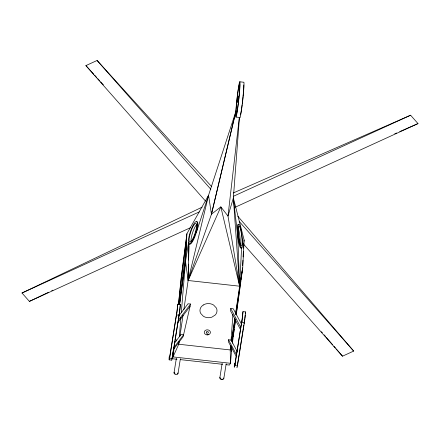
<?xml version="1.0" encoding="UTF-8"?>
<svg xmlns="http://www.w3.org/2000/svg" width="440" height="440" viewBox="0 0 440 440"><rect width="100%" height="100%" fill="white"/><g stroke="black" fill="none" stroke-linecap="round" stroke-linejoin="round"><path stroke-width="0.66" d="M188.881 242.566L188.139 280.5L183.838 309.661M188.535 264.149L188.139 280.5L239.63 286.198L242.726 267.801L244.129 240.053L233.36 198.022L239.448 117.486M188.634 260.062L188.98 245.751M176.616 313.731L176.715 313.06A6.787 0.358 -83.7 0 0 177.524 305.943L177.782 304.183L180.362 304.469A8.756 0.457 -83.7 0 1 179.146 315.222L172.211 358.468L169.631 358.182L176.611 313.742M169.703 356.802L176.644 313.561L176.561 314.936L179.146 315.222L179.196 314.028L178.47 318.566M237.386 365.074A6.787 0.358 -83.7 0 0 237.457 364.738L237.545 364.276L237.419 365.915L234.839 365.629L241.929 320.507A6.787 0.358 -83.7 0 0 242.732 313.39L242.99 311.63L245.57 311.916A8.756 0.457 -83.7 0 1 244.354 322.668L237.419 365.915A8.756 0.457 -83.7 0 1 236.88 367.285M181.308 312.774L185.499 261.47L186.906 233.717L208.549 195.278L235.846 111.579L211.448 214.225L188.139 280.5L185.499 261.47L188.502 242.913M241.588 247.973L239.63 286.198L235.626 313.324M242.644 265.666L242.919 260.282M243.089 256.922L243.359 251.537M243.529 248.177L243.733 244.139L243.562 245.482M179.146 315.222L179.223 313.847M244.437 321.293L244.354 322.668L241.775 322.388L241.852 321.007L234.916 364.249M237.441 351.989L231.083 340.048L228.503 339.763L228.365 341.688L236.181 356.367M241.824 324.77L233.31 308.781L230.731 308.495L230.56 310.899L240.482 329.538M231.044 340.604L232.903 314.54M245.311 313.676L245.57 311.916M176.979 359.249L172.211 358.721L178.734 344.24L178.904 342.188M179.35 336.716L180.917 317.565M174.091 347.49L173.217 356.934L230.445 363.27L231.875 347.754M174.526 342.766L174.647 341.418M178.426 304.552L181.253 277.211L186.906 233.717M178.547 304.562L181.346 277.481L186.516 237.749L185.284 262.014L179.421 304.607M179.553 304.678L182.353 277.591L186.379 246.615M232.326 343.013L232.749 338.91M232.964 336.859L233.178 334.807M233.266 335.17L233.129 336.523L234.146 329.098M233.404 333.817L233.613 331.793M239.311 117.563L227.992 216.056L239.63 286.198L237.782 236.462L233.36 198.022L227.992 216.056L220.836 206.872L211.448 214.225L208.549 195.278L196.306 232.556M178.585 343.173L178.734 344.24L230.225 349.943L231.369 346.693M243.513 244.811L243.777 242.77M243.953 241.412L244.129 240.053M230.351 349.586L230.439 348.915M172.211 358.721L173.454 349.382M231.209 351.714L231.479 349.712M179.531 304.838L185.499 261.47M234.333 327.75L235.356 320.326M236.099 314.925L240.74 281.177M240.928 279.829L242.506 268.356M232.375 343.024L235.637 319.303M236.291 314.562L242.726 267.801L235.598 314.644M178.734 344.24L179.135 341.528M179.938 336.105L183.04 315.084M226.028 364.678L229.433 365.057L230.445 363.27L230.225 349.943L230.824 345.873M234.927 318.07L231.528 341.127L234.872 319.396M230.225 349.943L230.846 345.868M244.404 321.47L244.508 320.793A6.787 0.358 -83.7 0 0 244.783 318.764M172.288 357.088L173.514 349.432L183.145 336.683L190.586 304.051L188.007 303.765L178.888 315.832M173.602 348.87L174.74 341.798M174.95 340.472L178.156 320.507L190.586 304.051M174.026 372.851L176.363 358.298M178.041 373.291L180.378 358.743M235.84 112.107L236.044 110.836M219.824 377.916L222.156 363.363M223.839 378.361L226.171 363.809M237.496 364.535L239.03 354.976M239.135 354.31L242.957 330.484M243.067 329.824L243.403 327.729M243.502 327.107L243.804 325.232M244.002 323.978L244.305 322.102M172.249 357.291L172.337 356.829L172.211 358.468A8.756 0.457 -83.7 0 1 171.672 359.838M180.158 305.503L180.362 304.469M211.448 214.225L235.846 111.579M208.549 195.278L188.139 280.5L220.836 206.872L239.63 286.198L233.36 198.022M177.821 322.603L190.047 306.416M174.465 343.145L180.994 334.505L183.579 334.791L173.784 347.754M190.454 227.7L29.398 301.389L22 293.007L202.12 207.169M29.398 301.389L48.587 292.243M51.684 290.769L52.921 290.18M205.519 201.091L85.894 65.599L97.103 60.473L211.794 186.78M22 293.007L199.287 211.899M233.574 196.207L410.603 115.22L418 123.596L235.362 207.157M237.826 216.216L353.678 351.076L342.474 356.202L243.381 243.969M233.25 192.979L410.603 115.22M394.73 133.799L396.616 132.974M399.762 131.593L418 123.596M208.532 334.692L206.96 334.857A3.069 2.519 2 0 1 204.589 331.188A3.069 2.519 2 0 1 209.572 330.66A3.069 2.519 2 0 1 208.532 334.692L206.96 334.857M239.729 81.796L243.705 82.236A17.82 0.935 -83.7 0 1 242.704 100.573A17.82 0.935 -83.7 0 1 239.762 117.326M236.005 117.068L239.982 117.508M181.346 277.481L182.353 277.591M180.384 359.629L222.624 364.304M169.158 359.838L171.738 360.124M85.894 65.599L93.726 74.222M94.644 75.234L96.487 77.264M97.867 78.788L99.71 80.817M100.634 81.829L103.395 84.876M97.103 60.473L210.815 189.266M239.129 221.337L353.678 351.076M321.459 331.727L322.355 332.767M324.143 334.851L325.54 336.391M326.381 337.452L332.64 344.745M333.977 346.308L335.379 347.842M336.215 348.915L342.534 356.175M175.312 338.624L176.726 340.945M230.731 308.495L240.818 327.443M228.503 339.763L236.451 354.69M196.774 221.672A11.847 2.679 -71.8 0 1 195.839 234.031A11.847 2.679 -71.8 0 1 189.343 243.953M191.048 241.703A9.878 2.233 -71.8 0 1 192.665 232.496A9.878 2.233 -71.8 0 1 196.818 224.395M241.346 247.726A11.995 1.755 83.2 0 1 237.782 236.462A11.995 1.755 83.2 0 1 238.618 224.719M238.266 228.168A10.021 1.469 83.2 0 1 240.147 244.948M243.749 84.981A15.774 0.825 -83.7 0 1 243.078 96.014M243.012 96.674A15.774 0.825 -83.7 0 1 242.655 100.078M242.578 100.755A15.774 0.825 -83.7 0 1 242.259 103.461M242.094 104.775A15.774 0.825 -83.7 0 1 240.427 114.884M223.79 377.999A2.024 1.381 9.1 0 1 221.496 379.478A2.024 1.381 9.1 0 1 220.127 377.256M222.926 379.043A1.617 1.105 9.1 0 1 222.585 379.187M222.189 379.252A1.617 1.105 9.1 0 1 220.974 379.005M220.655 378.796A1.617 1.105 9.1 0 1 220.407 378.538M177.991 372.928A2.024 1.381 9.1 0 1 175.698 374.413A2.024 1.381 9.1 0 1 174.334 372.191M177.397 373.775A1.617 1.105 9.1 0 1 177.128 373.978M175.18 373.94A1.617 1.105 9.1 0 1 174.856 373.725M174.465 373.186A1.617 1.105 9.1 0 1 174.427 372.895M177.639 373.247A1.617 1.105 9.1 0 1 177.573 373.527M177.782 304.183A8.756 0.457 -83.7 0 1 176.561 314.936M172.106 357.885A6.787 0.358 -83.7 0 1 171.903 357.945M180.103 306.229A6.787 0.358 -83.7 0 1 179.751 309.843M179.663 310.585A6.787 0.358 -83.7 0 1 179.3 313.341M242.99 311.63A8.756 0.457 -83.7 0 1 241.775 322.388M245.19 315.062A6.787 0.358 -83.7 0 1 244.871 318.032M237.512 101.877L237.54 102.35L238.2 96.514L237.512 101.877M169.34 356.208L169.318 356.73A6.787 0.358 -83.7 0 0 169.664 357.005L169.752 356.543L169.631 358.182A8.756 0.457 -83.7 0 1 169.103 357.764L169.34 356.208M234.548 363.66L234.526 364.177A6.787 0.358 -83.7 0 0 234.878 364.452L234.966 363.99L234.839 365.629A8.756 0.457 -83.7 0 1 234.316 365.211L234.548 363.66M203.236 305.019L201.674 306.323A8.696 7.139 2 0 0 200.64 313.335L203.357 316.245A8.448 6.941 2 0 0 211.822 317.185L215.298 314.958A8.696 7.139 2 0 0 216.332 307.945L213.615 305.036A8.448 6.941 2 0 0 205.15 304.101L203.236 305.019M237.341 110.764A17.82 0.935 -83.7 0 0 239.954 81.978A17.82 0.935 -83.7 0 0 236.308 105.556A17.82 0.935 -83.7 0 0 237.341 110.764M192.572 239.195A9.878 2.233 -71.8 0 0 196.207 223.608A9.878 2.233 -71.8 0 0 189.75 235.532A9.878 2.233 -71.8 0 0 192.572 239.195M238.387 231.347A10.021 1.469 83.2 0 0 241.423 246.136A10.021 1.469 83.2 0 0 240.917 231.077A10.021 1.469 83.2 0 0 238.387 231.347M237.617 108.02A15.774 0.825 -83.7 0 0 239.641 83.782A15.774 0.825 -83.7 0 0 236.346 106.491A15.774 0.825 -83.7 0 0 237.617 108.02M192.517 240.477A11.847 2.679 -71.8 0 0 196.878 221.777A11.847 2.679 -71.8 0 0 189.134 236.082A11.847 2.679 -71.8 0 0 192.517 240.477M238.024 230.395A11.995 1.755 83.2 0 0 241.654 248.1A11.995 1.755 83.2 0 0 241.049 230.071A11.995 1.755 83.2 0 0 238.024 230.395M206.696 333.047A1.056 0.869 2 0 0 208.379 332.475A1.056 0.869 2 0 0 206.916 331.557A1.056 0.869 2 0 0 206.696 333.047"/></g></svg>
